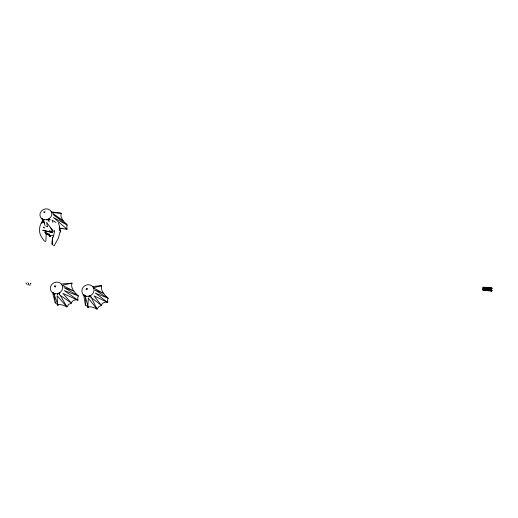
<?xml version="1.0" encoding="UTF-8"?>
<svg xmlns="http://www.w3.org/2000/svg" width="518" height="518" viewBox="0 0 518 518"><rect width="100%" height="100%" fill="white"/><g stroke="black" fill="none" stroke-linecap="round" stroke-linejoin="round"><path stroke-width="0.78" d="M489.368 290.203C487.723 289.128 490.391 286.337 489.581 290.242C494.664 290.009 485.126 286.467 483.43 287.963L483.896 287.555L483.547 287.147L483.048 287.548L483.009 290.158L491.588 291.084L492.068 290.682L491.718 290.268L491.206 290.669L488.61 290.106M491.679 290.637L492.068 290.313L491.297 290.961A9.266 2.584 1.2 0 0 487.911 290.287L488.027 289.808A9.272 2.59 1.2 0 1 491.459 290.54L491.44 290.559A9.971 2.784 1.2 0 0 489.814 290.164L489.491 290.436L489.516 288.358L489.05 288.241M489.516 288.202L489.847 287.924A9.965 2.81 1.1 0 1 491.465 288.319L491.465 288.507A9.965 2.804 1.1 0 0 489.84 288.112L489.698 288.235M489.672 290.475L489.516 288.358M489.581 290.242C491.025 290.889 489.277 287.807 490.786 288.61C490.293 293.305 492.702 288.299 490.222 288.507M490.863 288.63L490.837 290.494L491.446 290.65M491.297 290.961L491.323 288.351L491.711 288.021L492.094 288.442L491.614 288.843M491.465 288.507L491.465 288.319A9.266 2.609 1.1 0 0 488.118 287.619L488.073 287.84A8.424 2.376 1.1 0 1 489.659 288.079L489.523 288.014M491.588 291.084L491.595 290.708M488.26 289.711A9.279 2.596 1.2 0 1 491.634 290.391L491.614 290.598A9.279 2.59 1.2 0 0 488.228 289.925L488.293 289.588L487.509 290.248A9.272 2.584 1.2 0 0 483.495 290.125M491.601 290.086L491.621 288.474L483.048 287.548M488.247 287.684L488.319 287.632A9.272 2.616 1.1 0 1 491.627 288.364L491.647 288.17A9.272 2.616 1.1 0 0 488.26 287.496L487.548 287.639A9.259 2.609 1.1 0 0 483.534 287.516L483.488 290.119L483.864 289.795A9.285 2.59 1.2 0 1 487.833 289.879L487.859 289.672M488.325 287.671L487.542 288.008A9.259 2.603 1.1 0 0 483.527 287.891L484.071 287.898C483.469 290.371 485.483 290.365 484.822 287.898L484.175 287.898L484.822 287.904M486.253 289.808L485.573 289.847L485.573 287.911L484.926 287.898L484.9 289.789L487.691 289.821A8.437 2.357 1.2 0 0 485.923 289.73C486.551 290.507 485.211 287.192 486.279 287.943M487.652 290.035A8.437 2.357 1.2 0 0 485.923 289.918L485.567 290.035L485.677 287.917M485.599 287.794L485.742 287.671A9.971 2.804 1.1 0 0 483.663 287.665L483.702 287.451A9.971 2.804 1.1 0 1 485.748 287.484M485.78 290.041L485.716 289.724A9.978 2.784 1.2 0 0 483.637 289.717L483.514 289.795M485.813 287.801L485.955 287.49A8.424 2.376 1.1 0 1 487.684 287.607M486.35 289.847C487.185 284.9 485.903 290.98 486.946 289.886M487.05 289.892L487.075 288.002L487.658 288.053L487.6 289.944L487.05 289.892A7.887 2.201 1.2 0 1 487.464 289.931M487.509 290.248L487.911 289.536L488.299 289.957L487.904 290.294M487.542 288.008L487.548 287.639M487.891 287.432L487.859 287.645A9.272 2.616 1.1 0 0 483.838 287.522L483.67 287.484A9.266 2.609 1.1 0 1 487.723 287.574L487.684 287.794A8.424 2.376 1.1 0 0 485.955 287.678M489.814 290.352A9.978 2.784 1.2 0 1 491.44 290.747L491.44 290.747A9.272 2.59 1.2 0 0 488.085 290.048L488.221 289.743A9.279 2.59 1.2 0 1 491.601 290.417L491.653 290.384M483.016 289.782L483.475 289.381L483.857 289.756L483.404 289.827L484.045 289.789L483.016 289.782L483.087 287.878M483.754 289.769L483.806 289.568A9.285 2.59 1.2 0 1 487.833 289.691M483.838 287.328L483.87 287.302A9.272 2.616 1.1 0 1 487.865 287.451M46.167 234.848L45.875 241.142L45.183 241.524L44.147 240.799M85.431 303.554L85.366 305.05L87.646 306.656M55.277 302.013L55.232 302.797L58.113 305.057L57.602 304.979L57.109 295.772L66.964 306.941L68.635 304.454L71.432 303.121C72.008 300.382 75.563 299.1 77.985 300.187L77.687 297.837L78.36 295.914L76.334 294.017A3.963 0.395 44.6 0 1 75.039 292.644C72.98 290.093 70.571 286.448 72.008 283.145L61.759 283.968M88.215 307.057L87.749 307.213L88.338 298.206L97.047 309.155L98.737 306.701L101.418 305.38C102.065 302.777 105.413 301.392 107.796 302.467L107.543 300.155L108.152 298.251C104.675 295.137 100.343 290.676 101.696 285.625L92.858 286.486M54.545 230.199C54.539 235.094 51.263 239.199 52.201 244.237L53.153 245.208L54.552 245.454M484.071 287.924L483.462 287.937M484.149 289.789L484.796 289.769M485.573 287.911L484.926 287.924M483.404 289.827L485.347 289.802M486.978 287.989L486.376 287.976M487.075 288.002L487.658 288.053M25.913 282.983L27.014 284.33M59.719 232.983L58.43 237.976L54.63 244.897M30.866 283.657L30.588 283.268L30.873 283.644M42.767 221.102L41.744 223.206L42.69 221.361M41.913 221.698C39.135 226.139 38.539 232.064 41.272 236.674M85.205 296.076L84.725 296.833L85.366 296.231L84.699 295.435M43.389 220.072L42.903 220.785L43.544 220.215L42.761 219.205M85.651 296.989L86.163 296.374M54.183 294.522L54.727 293.9M51.146 211.83L61.351 213.274C59.913 216.362 62.393 220.072 64.575 222.345C68.376 224.631 66.259 225.913 67.042 229.241L59.292 228.231M483.009 290.158L483.857 289.426M485.955 287.49L485.606 287.607M485.567 290.035L485.709 289.912A9.978 2.778 1.2 0 0 483.631 289.905L483.663 289.691A9.279 2.59 1.2 0 1 487.691 289.815M483.508 287.516L483.89 287.192L483.041 287.924L483.475 287.924M488.079 289.866L488.047 289.892A8.437 2.357 1.2 0 1 489.633 290.132L489.374 290.203M488.047 290.08L488.079 290.048A8.437 2.357 1.2 0 1 489.633 290.32L488.973 290.132M487.937 287.671L487.975 287.639A9.259 2.609 1.1 0 1 491.31 288.351M489.491 290.436L489.814 290.164M489.568 288.403L491.226 288.804L492.1 288.066L491.705 288.396M100.991 286.195L101.696 285.625L93.272 287.807M71.29 283.722L72.008 283.145L62.995 285.094M59.868 232.504L60.697 231.857L59.337 226.599M86.04 289.478L87.503 288.409M83.715 294.58L83.061 295.059L83.702 294.457L84.868 295.72M54.312 286.894L55.808 285.819M43.706 212.736L45.15 211.732M58.774 293.453L59.803 292.884M48.09 219.729L49.586 218.939L50.045 219.8L49.463 218.764L47.967 219.554L49.158 221.451L48.822 219.975M30.543 284.874L29.688 285.165L29.002 284.809M57.602 304.979C60.742 303.807 64.187 305.503 66.964 306.941L60.276 295.318L71.432 303.121L62.898 293.428L77.985 300.187L64.271 290.604L78.36 295.914L64.031 287.613L73.796 290.999L62.969 285.619M87.749 307.213C90.883 306.093 94.302 307.66 97.047 309.155L91.459 297.753L101.418 305.38L94.023 295.882L107.796 302.467L95.338 293.097L108.152 298.251L95.066 290.138L103.568 293.395L93.959 288.183M53.619 235.807L51.334 235.541L49.598 235.923L49.087 233.657M90.462 295.752L88.792 296.205L88.986 297.351M57.971 293.583L59.104 293.279M46.775 219.995L48.414 219.574M28.276 284.906L27.862 284.894M27.739 282.213L27.868 282.362M52.292 212.587L61.351 213.274M46.212 226.47L47.656 226.586M59.207 228.16L62.879 228.483M491.226 288.804L491.666 288.804M52.312 232.478L49.56 230.84L52.312 232.478L42.819 230.251L52.312 232.478L51.781 229.688M490.805 288.649L491.258 288.779M65.812 228.749L67.042 229.241L53.464 217.521L67.405 225.162L53.244 214.73L63.034 220.603L52.81 213.429M53.276 293.104L54.241 293.635M43.972 227.506L43.376 227.162L44.749 227.978M55.983 222.507L52.13 220.15L52.933 222.397M44.911 232.304L50.091 235.722M42.916 219.354L41.809 218.279L41.175 218.849L41.841 218.434L42.942 219.509M52.655 292.476L53.419 293.24M45.105 232.278L47.177 234.447L46.775 232.899M53.237 292.955L53.859 293.615L53.354 294.379L54.014 293.771L53.399 293.11M45.124 232.219L47.177 234.447L46.691 232.983M58.651 293.317L59.855 295.085L59.505 293.505M59.712 230.581L60.697 231.857M43.939 211.603L44.911 212.866M86.26 288.28L87.283 289.607M57.984 305.108L54.248 294.664L55.232 302.797L52.855 293.79M90.041 295.791L91.142 297.533L90.773 295.966M54.552 285.683L55.568 287.03M53.231 231.242L46.542 222.326L47.559 226.858M47.87 233.65L50.278 236.862L48.271 234.117M50.596 227.732L53.205 231.306M88.131 307.336L85.502 297.105L85.366 305.05L83.838 295.551M41.595 237.114L43.829 240.371M46.011 234.33L44.872 230.484M58.385 222.863L59.246 225.518L59.887 230.458M46.898 233.612L47.177 234.447M42.087 219.069L43.298 222.734M45.137 225.932L43.79 221.283L44.393 223.608M57.33 293.835L57.563 294.891L57.407 293.738M59.259 226.45L59.615 228.257M488.079 287.652A8.424 2.376 1.1 0 1 489.665 287.891M487.937 288.047A9.259 2.603 1.1 0 1 491.304 288.727M483.702 287.645A9.266 2.609 1.1 0 1 487.723 287.762M488.111 287.801A9.266 2.609 1.1 0 1 491.485 288.487M487.917 289.912A9.266 2.59 1.2 0 1 491.284 290.592M483.663 289.886A9.279 2.59 1.2 0 1 487.691 290.002M483.501 289.75A9.266 2.59 1.2 0 1 487.522 289.873M28.574 283.942L28.412 283.547L28.574 283.942M52.59 237.84L52.201 244.237L52.59 237.84M44.749 219.813A6.061 5.413 -22.2 0 0 51.522 212.134A6.061 5.413 -22.2 0 0 41.369 211.066A6.061 5.413 -22.2 0 0 44.749 219.813M55.342 293.861A6.326 5.782 -28.9 0 0 62.348 285.606A6.326 5.782 -28.9 0 0 51.787 284.479A6.326 5.782 -28.9 0 0 55.342 293.861M86.888 296.335A6.21 5.743 -27.3 0 0 93.687 288.183A6.21 5.743 -27.3 0 0 83.256 287.069A6.21 5.743 -27.3 0 0 86.888 296.335"/></g></svg>
